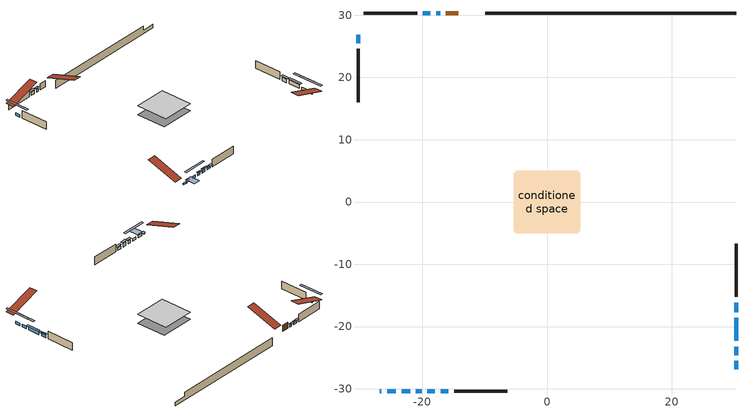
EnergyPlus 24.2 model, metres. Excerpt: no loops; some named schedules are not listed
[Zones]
conditioned space
 floor adiabatic (AdiabaticFloorConstruction): -5.02,-5.02 -5.02,5.02 5.02,5.02 5.02,-5.02 z0.6
 floor foundation (Slab1 construction): -5.34,-4.72 -5.34,4.72 5.34,4.72 5.34,-4.72 z-1.9
 wall outside (AdiabaticWallConstruction 1): -14.28,30.35 -16.24,30.35 z0.6:2.63
 wall outside (AdiabaticWallConstruction): -26.89,-30.35 -26.58,-30.35 z0.59:0.71; -25.65,-30.35 -24.28,-30.35 / -23.35,-30.35 -21.98,-30.35 / 30.35,-26.89 30.35,-25.51 / 30.35,-24.59 30.35,-23.21 / -30.35,26.89 -30.35,25.51 z0.6:1.41; -21.05,-30.35 -20.13,-30.35 z0.6:1.57; -19.21,-30.35 -17.99,-30.35 / 30.35,-22.28 30.35,-18.63 z0.6:1.82; -17.06,-30.35 -15.84,-30.35 / -17.17,30.35 -17.78,30.35 z0.6:1.52; 30.35,-17.7 30.35,-16.17 / -18.71,30.35 -19.93,30.35 z0.6:1.67
 wall outside (Wall1 construction): -20.86,30.35 -29.42,30.35 / -14.91,-30.35 -6.35,-30.35 / -30.35,24.59 -30.35,16.02 / 30.35,-15.24 30.35,-6.68 z0.6:3.04
 wall foundation (FoundationWall1 construction): -9.89,30.35,-1.9 -9.89,30.35,0.6 26.32,30.35,0.6 26.32,30.35,-0.79 30.35,30.35,-0.79 30.35,30.35,-1.9
 window (WindowConstruction 7): -26.89,-30.35 -26.58,-30.35 z0.6:0.7
 window (WindowConstruction 8): -25.65,-30.35 -24.28,-30.35 z0.6:1.41
 window (WindowConstruction 9): -23.35,-30.35 -21.98,-30.35 z0.6:1.41
 window (WindowConstruction 10): 30.35,-26.89 30.35,-25.51 z0.6:1.41
 window (WindowConstruction 11): 30.35,-24.59 30.35,-23.21 z0.6:1.41
 window (WindowConstruction 12): -30.35,26.89 -30.35,25.51 z0.6:1.41
 window (WindowConstruction): -21.05,-30.35 -20.14,-30.35 z0.6:1.57
 window (WindowConstruction 1): -19.21,-30.35 -17.99,-30.35 z0.6:1.82
 window (WindowConstruction 2): -17.06,-30.35 -15.84,-30.35 z0.6:1.51
 window (WindowConstruction 3): 30.35,-22.28 30.35,-18.63 z0.6:1.82
 window (WindowConstruction 4): 30.35,-17.7 30.35,-16.17 z0.6:1.67
 window (WindowConstruction 5): -17.17,30.35 -17.78,30.35 z0.6:1.51
 window (WindowConstruction 6): -18.71,30.35 -19.93,30.35 z0.6:1.67
 door (Door): -14.28,30.35 -16.24,30.35 z0.6:2.63
 ceiling adiabatic (AdiabaticFloorConstruction): 5.02,-5.02 5.02,5.02 -5.02,5.02 -5.02,-5.02 z0.6
 roof outside (Roof1 construction): -13.35,30.35,3.04 -13.35,20.74,6.24 -10.82,20.74,6.24 -10.82,30.35,3.04; -27.82,-30.35,3.04 -27.82,-20.74,6.24 -30.35,-20.74,6.24 -30.35,-30.35,3.04; -30.35,27.82,3.04 -20.74,27.82,6.24 -20.74,30.35,6.24 -30.35,30.35,3.04; 30.35,-27.82,3.04 20.74,-27.82,6.24 20.74,-30.35,6.24 30.35,-30.35,3.04
shading: -26.28,-30.35 -27.19,-30.35 -27.19,-30.96 -26.28,-30.96 z1; -23.98,-30.35 -25.95,-30.35 -25.95,-33.4 -23.98,-33.4 z1.71; -18.93,-30.35 -26.4,-30.35 -26.4,-30.96 -18.93,-30.96 z4.46; 30.35,-22.46 30.35,-29.94 30.96,-29.94 30.96,-22.46 z4.46; 30.35,-20.16 30.35,-27.64 30.96,-27.64 30.96,-20.16 z4.46; -30.35,22.46 -30.35,29.94 -30.96,29.94 -30.96,22.46 z4.46; -19.84,-30.35 -21.35,-30.35 -21.35,-30.96 -19.84,-30.96 z1.86; -17.69,-30.35 -19.51,-30.35 -19.51,-30.96 -17.69,-30.96 z2.12; -15.54,-30.35 -17.36,-30.35 -17.36,-30.96 -15.54,-30.96 z1.81; 30.35,-18.33 30.35,-22.58 30.96,-22.58 30.96,-18.33 z2.12; 30.35,-15.87 30.35,-18 30.96,-18 30.96,-15.87 z1.97; -18.08,30.35 -16.87,30.35 -16.87,30.96 -18.08,30.96 z1.81; -20.23,30.35 -18.41,30.35 -18.41,30.96 -20.23,30.96 z1.97
[Building]
Building 1: Terrain=Suburbs
[Site:Location]
Whitehorse AP_YT: Latitude {deg}=60.71; Longitude {deg}=-135.07; Time Zone {hr}=-8; Elevation {m}=706; Keep Site Location Information=Yes
[Site:GroundTemperature:Shallow]
-5.4229, -7.73249, -7.91745, -6.82143, -2.42154, 1.95786, 5.75456, 8.15968, 8.36401, 6.40785, 2.70796, -1.53709
[Site:WaterMainsTemperature]
Calculation Method=Schedule; Temperature Schedule=mains temperature schedule
[Material] Roughness=Rough; Thermal Absorptance=0.9
Name | Thickness {m} | Conductivity {W/m-K} | Density {kg/m3} | Specific Heat {J/kg-K} | Solar Absorptance | Visible Absorptance
asphalt or fiberglass shingles | 0.00635 | 0.162714 | 1121.4 | 1465.45 | 0.4 | 0.4
concrete 4.0 in. | 0.1016 | 1.803125 | 2242.8 | 837.4 | 0.7 | 0.7
concrete 8.0 in. | 0.2032 | 1.803125 | 2242.8 | 837.4 | 0.7 | 0.7
door material | 0.04445 | 0.0451087 | 512.64 | 1214.23 | 0.7 | 0.7
exterior vertical ins | 0.0825344 | 0.029427 | 32.04 | 1214.23 | 0.7 | 0.7
floor covering | 0.0127 | 0.0433444 | 54.468 | 1339.84 | 0.6 | 0.6
floor rigid ins; wall rigid ins 1 | 0.512978 | 0.029427 | 32.04 | 1214.23 | 0.7 | 0.7
floor stud and cavity | 0.1397 | 1.75129 | 37.0049 | 1207.88 | 0.7 | 0.7
furniture material conditioned space 1 | 0.1524 | 0.115458 | 640.8 | 1214.23 | 0.6 | 0.6
gypsum board | 0.0127 | 0.160291 | 801 | 837.4 | 0.6 | 0.6
gypsum board 1 | 0.0127 | 0.160291 | 801 | 837.4 | 0.7 | 0.7
osb sheathing 0.5 in. | 0.0127 | 0.115458 | 512.64 | 1214.23 | 0.7 | 0.7
osb sheathing 0.75 in. | 0.01905 | 0.115458 | 512.64 | 1214.23 | 0.7 | 0.7
roof rigid ins | 0.103632 | 0.029427 | 32.04 | 1214.23 | 0.7 | 0.7
roof stud and cavity | 0.2032 | 0.37132 | 78.34581 | 1123.46 | 0.7 | 0.7
wall rigid ins | 0.051816 | 0.029427 | 32.04 | 1214.23 | 0.7 | 0.7
wall stud and cavity | 0.1397 | 0.21045 | 139.0536 | 1170.24 | 0.7 | 0.7
wall stud and cavity 1 | 0.0889 | 0.380278 | 52.3479 | 1209.89 | 0.7 | 0.7
wall stud and cavity 2 | 0.0889 | 0.391764 | 83.0341 | 1211.67 | 0.7 | 0.7
wood siding | 0.0254 | 0.102417 | 544.68 | 1172.36 | 0.4 | 0.4
wood siding 1; wood siding 2 | 0.0254 | 0.102417 | 544.68 | 1172.36 | 0.7 | 0.7
[WindowMaterial:SimpleGlazingSystem]
Name | U-Factor {W/m2-K} | Solar Heat Gain Coefficient
WindowMaterial | 1.4212 | 0.34
WindowMaterial 1 | 1.33319 | 0.37
WindowMaterial 2 | 1.3843 | 0.35
WindowMaterial 3 | 1.283228 | 0.38
WindowMaterial 4 | 1.325813 | 0.37
WindowMaterial 5 | 1.52511 | 0.31
WindowMaterial 6 | 1.35534 | 0.36
WindowMaterial 7 | 2.64765 | 0.14
WindowMaterial 8 | 1.393949 | 0.35
WindowMaterial 9 | 1.257677 | 0.39
[Construction]
AdiabaticFloorConstruction: floor stud and cavity, floor rigid ins, osb sheathing 0.75 in., floor covering
AdiabaticWallConstruction: wood siding 1, wall rigid ins 1, wall stud and cavity 1, gypsum board
AdiabaticWallConstruction 1: wood siding 2, wall rigid ins 1, wall stud and cavity 1, gypsum board
Door: door material
FoundationWall1 construction: concrete 8.0 in., gypsum board 1
furniture construction conditioned space 1: furniture material conditioned space 1
PartitionWallConstruction: gypsum board, wall stud and cavity 2, gypsum board
Roof1 construction: asphalt or fiberglass shingles, roof rigid ins, osb sheathing 0.75 in., roof stud and cavity, gypsum board
Slab1 construction: concrete 4.0 in.
Wall1 construction: wood siding, wall rigid ins, osb sheathing 0.5 in., wall stud and cavity, gypsum board
WindowConstruction: WindowMaterial
WindowConstruction 1: WindowMaterial 1
WindowConstruction 10: WindowMaterial 9
WindowConstruction 11; WindowConstruction 12; WindowConstruction 8; WindowConstruction 9: WindowMaterial 8
WindowConstruction 2: WindowMaterial 2
WindowConstruction 3: WindowMaterial 3
WindowConstruction 4: WindowMaterial 4
WindowConstruction 5: WindowMaterial 5
WindowConstruction 6: WindowMaterial 6
WindowConstruction 7: WindowMaterial 7
[Zone]
conditioned space: Multiplier=1; Volume {m3}=599.1; Part of Total Floor Area=Yes
[Space]
conditioned space 1: Zone=conditioned space; Volume {m3}=599.1
[SurfaceProperty:ExposedFoundationPerimeter]
Slab1: Exposed Perimeter Calculation Method=TotalExposedPerimeter; Total Exposed Perimeter {m}=40.24
[InternalMass] Zone or ZoneList=conditioned space; Space or SpaceList=conditioned space 1
Name | Construction | Surface Area {m2}
furniture mass conditioned space 1 | furniture construction conditioned space 1 | 80.6525
partition wall mass | PartitionWallConstruction | 201.631
[Lights]
interior lighting: Zone or ZoneList or Space or SpaceList=conditioned space 1; Schedule=interior lighting schedule; Design Level Calculation Method=LightingLevel; Lighting Level {W}=343.2; Return Air Fraction=0; Fraction Radiant=0.6; Fraction Visible=0.2; Fraction Replaceable=1
[People]
occupants: Zone or ZoneList or Space or SpaceList=conditioned space 1; Number of People Schedule=occupants schedule; Number of People Calculation Method=People; Number of People=3; Fraction Radiant=0.314171; Sensible Heat Fraction=0.56303; Activity Level Schedule=occupants activity schedule; Carbon Dioxide Generation Rate {m3/s-W}=0; Enable ASHRAE 55 Comfort Warnings=No; Mean Radiant Temperature Calculation Type=EnclosureAveraged
[ElectricEquipment] Zone or ZoneList or Space or SpaceList=conditioned space 1; Design Level Calculation Method=EquipmentLevel
Name | Schedule | Design Level {W} | Fraction Latent | Fraction Radiant | Fraction Lost
clothes dryer | clothes dryer schedule | 140.772 | 0.015 | 0.081 | 0.85
clothes washer | clothes washer schedule | 32.1985 | 0.03 | 0.162 | 0.7
cooking range | cooking range schedule | 215.147 | 0.08 | 0.432 | 0.2
dishwasher | dishwasher schedule | 66.8632 | 0.3 | 0.18 | 0.4
fridge | fridge schedule | 72.9452 | 0 | 0.6 | 0
mech vent bath fan 0 | mech vent bath fan 0 schedule | 25.1 | 0 | 0 | 1
mech vent house fan | mech vent house fan schedule | 0 | 0 | 0 | 1
mech vent house fan cfis | mech vent house fan cfis schedule | 0 | 0 | 0 | 0
misc plug loads | misc plug loads schedule | 494.7 | 0.045 | 0.513 | 0.1
whole house fan | Always On Discrete | 0 | 0 | 0 | 1
[OtherEquipment] Zone or ZoneList or Space or SpaceList=conditioned space 1; Design Level Calculation Method=EquipmentLevel
Name | Fuel Type | Schedule | Design Level {W} | Fraction Latent | Fraction Radiant | Fraction Lost
clothes dryer 1 | Electricity | clothes dryer schedule | 0 | 0.015 | 0.081 | 0.85
cooking range 1 | Electricity | cooking range schedule | 0 | 0.08 | 0.432 | 0.2
general water use latent | None | general water use schedule | 62.594 | 1 | 0 | 0
general water use sensible | None | general water use schedule | -61.6891 | 0 | 0.6 | 0
mech vent house fan latent load | None | Always On Discrete | 0 | 1 | 0 | 0
mech vent house fan sensible load | None | Always On Discrete | 0 | 0 | 0 | 0
water heater energy adjustment1 | FuelOilNo2 | Always On Discrete | 0.01 | 0 | 0 | 1
[ZoneInfiltration:DesignFlowRate] Zone or ZoneList or Space or SpaceList=conditioned space 1; Schedule=Always On Discrete; Design Flow Rate Calculation Method=Flow/Zone; Design Flow Rate {m3/s}=0
infil flow; natural vent flow; whole house fan flow
[Foundation:Kiva]
Foundation Kiva 1: Initial Indoor Air Temperature {C}=18; Wall Height Above Grade {m}=0.599999; Wall Depth Below Slab {m}=0.2032; Custom Block Material Name 1=exterior vertical ins; Custom Block Depth 1 {m}=2.5; Custom Block X Position 1 {m}=0.2159; Custom Block Z Position 1 {m}=0
[Foundation:Kiva:Settings]
Soil Conductivity {W/m-K}=0.849921; Soil Density {kg/m3}=1842.3; Soil Specific Heat {J/kg-K}=418.7; Ground Solar Absorptivity=0.9; Ground Thermal Absorptivity=0.9; Ground Surface Roughness {m}=0.03; Far-Field Width {m}=40; Deep-Ground Boundary Condition=ZeroFlux; Deep-Ground Depth {m}=40; Minimum Cell Dimension {m}=0.2; Maximum Cell Growth Coefficient=3; Simulation Timestep=Timestep
[Exterior:Lights]
exterior lighting: Schedule=exterior lighting schedule; Design Level {W}=75.6
[Schedule:Day:Interval]
interior lighting schedule day: No, 01:00, 0.108182, 04:00, 0.0901515, 05:00, 0.0991667, 06:00, 0.162273, 07:00, 0.270455, 08:00, 0.342576, 10:00, 0.369621, 11:00, 0.351591, 12:00, 0.333561, 13:00, 0.324545, 14:00, 0.31553, 15:00, 0.333561, 16:00, 0.369621, 17:00, 0.450758, 18:00, 0.585985, 19:00, 0.775303, 20:00, 0.955606, 21:00, 0.991667, 22:00, 0.712197, 23:00, 0.360606, 24:00, 0.162273
interior lighting schedule day 1: No, 01:00, 0.100909, 04:00, 0.0840909, 05:00, 0.0925, 06:00, 0.151364, 07:00, 0.252273, 08:00, 0.319545, 10:00, 0.344773, 11:00, 0.327955, 12:00, 0.311136, 13:00, 0.302727, 14:00, 0.294318, 15:00, 0.311136, 16:00, 0.344773, 17:00, 0.420455, 18:00, 0.546591, 19:00, 0.723182, 20:00, 0.891364, 21:00, 0.925, 22:00, 0.664318, 23:00, 0.336364, 24:00, 0.151364
interior lighting schedule day 2: No, 01:00, 0.0927273, 04:00, 0.0772727, 05:00, 0.085, 06:00, 0.139091, 07:00, 0.231818, 08:00, 0.293636, 10:00, 0.316818, 11:00, 0.301364, 12:00, 0.285909, 13:00, 0.278182, 14:00, 0.270455, 15:00, 0.285909, 16:00, 0.316818, 17:00, 0.386364, 18:00, 0.502273, 19:00, 0.664545, 20:00, 0.819091, 21:00, 0.85, 22:00, 0.610455, 23:00, 0.309091, 24:00, 0.139091
interior lighting schedule day 3: No, 01:00, 0.0845455, 04:00, 0.0704545, 05:00, 0.0775, 06:00, 0.126818, 07:00, 0.211364, 08:00, 0.267727, 10:00, 0.288864, 11:00, 0.274773, 12:00, 0.260682, 13:00, 0.253636, 14:00, 0.246591, 15:00, 0.260682, 16:00, 0.288864, 17:00, 0.352273, 18:00, 0.457955, 19:00, 0.605909, 20:00, 0.746818, 21:00, 0.775, 22:00, 0.556591, 23:00, 0.281818, 24:00, 0.126818
interior lighting schedule default day: No, 24:00, 0
[Schedule:Week:Daily]
interior lighting schedule Week Rule - Jan1-Jan27: interior lighting schedule day, interior lighting schedule day, interior lighting schedule day, interior lighting schedule day, interior lighting schedule day, interior lighting schedule day, interior lighting schedule day, interior lighting schedule default day, interior lighting schedule default day, interior lighting schedule default day, interior lighting schedule default day, interior lighting schedule default day
interior lighting schedule Week Rule - Jan28-Feb3: interior lighting schedule day, interior lighting schedule day, interior lighting schedule day, interior lighting schedule day, interior lighting schedule day 1, interior lighting schedule day 1, interior lighting schedule day 1, interior lighting schedule default day, interior lighting schedule default day, interior lighting schedule default day, interior lighting schedule default day, interior lighting schedule default day
interior lighting schedule Week Rule - Feb4-Feb24: interior lighting schedule day 1, interior lighting schedule day 1, interior lighting schedule day 1, interior lighting schedule day 1, interior lighting schedule day 1, interior lighting schedule day 1, interior lighting schedule day 1, interior lighting schedule default day, interior lighting schedule default day, interior lighting schedule default day, interior lighting schedule default day, interior lighting schedule default day
interior lighting schedule Week Rule - Feb25-Mar3: interior lighting schedule day 1, interior lighting schedule day 1, interior lighting schedule day 1, interior lighting schedule day 1, interior lighting schedule day 2, interior lighting schedule day 2, interior lighting schedule day 2, interior lighting schedule default day, interior lighting schedule default day, interior lighting schedule default day, interior lighting schedule default day, interior lighting schedule default day
interior lighting schedule Week Rule - Mar4-Mar31: interior lighting schedule day 2, interior lighting schedule day 2, interior lighting schedule day 2, interior lighting schedule day 2, interior lighting schedule day 2, interior lighting schedule day 2, interior lighting schedule day 2, interior lighting schedule default day, interior lighting schedule default day, interior lighting schedule default day, interior lighting schedule default day, interior lighting schedule default day
interior lighting schedule Week Rule - Apr1-Apr28: interior lighting schedule day 3, interior lighting schedule day 3, interior lighting schedule day 3, interior lighting schedule day 3, interior lighting schedule day 3, interior lighting schedule day 3, interior lighting schedule day 3, interior lighting schedule default day, interior lighting schedule default day, interior lighting schedule default day, interior lighting schedule default day, interior lighting schedule default day
interior lighting schedule Week Rule - Apr29-May5: interior lighting schedule day 3, interior lighting schedule day 3, interior lighting schedule day 4, interior lighting schedule day 4, interior lighting schedule day 4, interior lighting schedule day 4, interior lighting schedule day 4, interior lighting schedule default day, interior lighting schedule default day, interior lighting schedule default day, interior lighting schedule default day, interior lighting schedule default day
interior lighting schedule Week Rule - May6-May26: interior lighting schedule day 4, interior lighting schedule day 4, interior lighting schedule day 4, interior lighting schedule day 4, interior lighting schedule day 4, interior lighting schedule day 4, interior lighting schedule day 4, interior lighting schedule default day, interior lighting schedule default day, interior lighting schedule default day, interior lighting schedule default day, interior lighting schedule default day
interior lighting schedule Week Rule - May27-Jun2: interior lighting schedule day 4, interior lighting schedule day 4, interior lighting schedule day 4, interior lighting schedule day 4, interior lighting schedule day 4, interior lighting schedule day 5, interior lighting schedule day 5, interior lighting schedule default day, interior lighting schedule default day, interior lighting schedule default day, interior lighting schedule default day, interior lighting schedule default day
interior lighting schedule Week Rule - Jun3-Jun30: interior lighting schedule day 5, interior lighting schedule day 5, interior lighting schedule day 5, interior lighting schedule day 5, interior lighting schedule day 5, interior lighting schedule day 5, interior lighting schedule day 5, interior lighting schedule default day, interior lighting schedule default day, interior lighting schedule default day, interior lighting schedule default day, interior lighting schedule default day
interior lighting schedule Week Rule - Jul1-Jul28: interior lighting schedule day 6, interior lighting schedule day 6, interior lighting schedule day 6, interior lighting schedule day 6, interior lighting schedule day 6, interior lighting schedule day 6, interior lighting schedule day 6, interior lighting schedule default day, interior lighting schedule default day, interior lighting schedule default day, interior lighting schedule default day, interior lighting schedule default day
interior lighting schedule Week Rule - Jul29-Aug4: interior lighting schedule day 6, interior lighting schedule day 6, interior lighting schedule day 6, interior lighting schedule day 7, interior lighting schedule day 7, interior lighting schedule day 7, interior lighting schedule day 7, interior lighting schedule default day, interior lighting schedule default day, interior lighting schedule default day, interior lighting schedule default day, interior lighting schedule default day
interior lighting schedule Week Rule - Aug5-Aug25: interior lighting schedule day 7, interior lighting schedule day 7, interior lighting schedule day 7, interior lighting schedule day 7, interior lighting schedule day 7, interior lighting schedule day 7, interior lighting schedule day 7, interior lighting schedule default day, interior lighting schedule default day, interior lighting schedule default day, interior lighting schedule default day, interior lighting schedule default day
interior lighting schedule Week Rule - Aug26-Sep1: interior lighting schedule day 7, interior lighting schedule day 7, interior lighting schedule day 7, interior lighting schedule day 7, interior lighting schedule day 7, interior lighting schedule day 7, interior lighting schedule day 8, interior lighting schedule default day, interior lighting schedule default day, interior lighting schedule default day, interior lighting schedule default day, interior lighting schedule default day
interior lighting schedule Week Rule - Sep2-Sep29: interior lighting schedule day 8, interior lighting schedule day 8, interior lighting schedule day 8, interior lighting schedule day 8, interior lighting schedule day 8, interior lighting schedule day 8, interior lighting schedule day 8, interior lighting schedule default day, interior lighting schedule default day, interior lighting schedule default day, interior lighting schedule default day, interior lighting schedule default day
interior lighting schedule Week Rule - Sep30-Oct6: interior lighting schedule day 8, interior lighting schedule day 9, interior lighting schedule day 9, interior lighting schedule day 9, interior lighting schedule day 9, interior lighting schedule day 9, interior lighting schedule day 9, interior lighting schedule default day, interior lighting schedule default day, interior lighting schedule default day, interior lighting schedule default day, interior lighting schedule default day
interior lighting schedule Week Rule - Oct7-Oct27: interior lighting schedule day 9, interior lighting schedule day 9, interior lighting schedule day 9, interior lighting schedule day 9, interior lighting schedule day 9, interior lighting schedule day 9, interior lighting schedule day 9, interior lighting schedule default day, interior lighting schedule default day, interior lighting schedule default day, interior lighting schedule default day, interior lighting schedule default day
interior lighting schedule Week Rule - Oct28-Nov3: interior lighting schedule day 9, interior lighting schedule day 9, interior lighting schedule day 9, interior lighting schedule day 9, interior lighting schedule day 10, interior lighting schedule day 10, interior lighting schedule day 10, interior lighting schedule default day, interior lighting schedule default day, interior lighting schedule default day, interior lighting schedule default day, interior lighting schedule default day
interior lighting schedule Week Rule - Nov4-Nov24: interior lighting schedule day 10, interior lighting schedule day 10, interior lighting schedule day 10, interior lighting schedule day 10, interior lighting schedule day 10, interior lighting schedule day 10, interior lighting schedule day 10, interior lighting schedule default day, interior lighting schedule default day, interior lighting schedule default day, interior lighting schedule default day, interior lighting schedule default day
interior lighting schedule Week Rule - Nov25-Dec1: interior lighting schedule day 10, interior lighting schedule day 10, interior lighting schedule day 10, interior lighting schedule day 10, interior lighting schedule day 10, interior lighting schedule day 10, interior lighting schedule day 11, interior lighting schedule default day, interior lighting schedule default day, interior lighting schedule default day, interior lighting schedule default day, interior lighting schedule default day
interior lighting schedule Week Rule - Dec2-Dec31: interior lighting schedule day 11, interior lighting schedule day 11, interior lighting schedule day 11, interior lighting schedule day 11, interior lighting schedule day 11, interior lighting schedule day 11, interior lighting schedule day 11, interior lighting schedule default day, interior lighting schedule default day, interior lighting schedule default day, interior lighting schedule default day, interior lighting schedule default day
occupants schedule Week Rule - Jan1-Dec31: occupants schedule day, occupants schedule day, occupants schedule day, occupants schedule day, occupants schedule day, occupants schedule day, occupants schedule day, occupants schedule default day, occupants schedule default day, occupants schedule default day, occupants schedule default day, occupants schedule default day
clothes dryer schedule Week Rule - Jan1-Dec31: clothes dryer schedule day, clothes dryer schedule day, clothes dryer schedule day, clothes dryer schedule day, clothes dryer schedule day, clothes dryer schedule day, clothes dryer schedule day, clothes dryer schedule default day, clothes dryer schedule default day, clothes dryer schedule default day, clothes dryer schedule default day, clothes dryer schedule default day
clothes washer schedule Week Rule - Jan1-Dec31: clothes washer schedule day, clothes washer schedule day, clothes washer schedule day, clothes washer schedule day, clothes washer schedule day, clothes washer schedule day, clothes washer schedule day, clothes washer schedule default day, clothes washer schedule default day, clothes washer schedule default day, clothes washer schedule default day, clothes washer schedule default day
cooking range schedule Week Rule - Jan1-Dec31: cooking range schedule day, cooking range schedule day, cooking range schedule day, cooking range schedule day, cooking range schedule day, cooking range schedule day, cooking range schedule day, cooking range schedule default day, cooking range schedule default day, cooking range schedule default day, cooking range schedule default day, cooking range schedule default day
dishwasher schedule Week Rule - Jan1-Dec31: dishwasher schedule day, dishwasher schedule day, dishwasher schedule day, dishwasher schedule day, dishwasher schedule day, dishwasher schedule day, dishwasher schedule day, dishwasher schedule default day, dishwasher schedule default day, dishwasher schedule default day, dishwasher schedule default day, dishwasher schedule default day
mech vent bath fan 0 schedule Week Rule - Jan1-Dec31: mech vent bath fan 0 schedule day, mech vent bath fan 0 schedule day, mech vent bath fan 0 schedule day, mech vent bath fan 0 schedule day, mech vent bath fan 0 schedule day, mech vent bath fan 0 schedule day, mech vent bath fan 0 schedule day, mech vent bath fan 0 schedule default day, mech vent bath fan 0 schedule default day, mech vent bath fan 0 schedule default day, mech vent bath fan 0 schedule default day, mech vent bath fan 0 schedule default day
misc plug loads schedule Week Rule - Jan1-Dec31: misc plug loads schedule day, misc plug loads schedule day, misc plug loads schedule day, misc plug loads schedule day, misc plug loads schedule day, misc plug loads schedule day, misc plug loads schedule day, misc plug loads schedule default day, misc plug loads schedule default day, misc plug loads schedule default day, misc plug loads schedule default day, misc plug loads schedule default day
general water use schedule Week Rule - Jan1-Dec31: general water use schedule day, general water use schedule day, general water use schedule day, general water use schedule day, general water use schedule day, general water use schedule day, general water use schedule day, general water use schedule default day, general water use schedule default day, general water use schedule default day, general water use schedule default day, general water use schedule default day
exterior lighting schedule Week Rule - Jan1-Jan27: exterior lighting schedule day, exterior lighting schedule day, exterior lighting schedule day, exterior lighting schedule day, exterior lighting schedule day, exterior lighting schedule day, exterior lighting schedule day, exterior lighting schedule default day, exterior lighting schedule default day, exterior lighting schedule default day, exterior lighting schedule default day, exterior lighting schedule default day
exterior lighting schedule Week Rule - Jan28-Feb3: exterior lighting schedule day, exterior lighting schedule day, exterior lighting schedule day, exterior lighting schedule day, exterior lighting schedule day 1, exterior lighting schedule day 1, exterior lighting schedule day 1, exterior lighting schedule default day, exterior lighting schedule default day, exterior lighting schedule default day, exterior lighting schedule default day, exterior lighting schedule default day
exterior lighting schedule Week Rule - Feb4-Feb24: exterior lighting schedule day 1, exterior lighting schedule day 1, exterior lighting schedule day 1, exterior lighting schedule day 1, exterior lighting schedule day 1, exterior lighting schedule day 1, exterior lighting schedule day 1, exterior lighting schedule default day, exterior lighting schedule default day, exterior lighting schedule default day, exterior lighting schedule default day, exterior lighting schedule default day
exterior lighting schedule Week Rule - Feb25-Mar3: exterior lighting schedule day 1, exterior lighting schedule day 1, exterior lighting schedule day 1, exterior lighting schedule day 1, exterior lighting schedule day 2, exterior lighting schedule day 2, exterior lighting schedule day 2, exterior lighting schedule default day, exterior lighting schedule default day, exterior lighting schedule default day, exterior lighting schedule default day, exterior lighting schedule default day
exterior lighting schedule Week Rule - Mar4-Mar31: exterior lighting schedule day 2, exterior lighting schedule day 2, exterior lighting schedule day 2, exterior lighting schedule day 2, exterior lighting schedule day 2, exterior lighting schedule day 2, exterior lighting schedule day 2, exterior lighting schedule default day, exterior lighting schedule default day, exterior lighting schedule default day, exterior lighting schedule default day, exterior lighting schedule default day
exterior lighting schedule Week Rule - Apr1-Apr28: exterior lighting schedule day 3, exterior lighting schedule day 3, exterior lighting schedule day 3, exterior lighting schedule day 3, exterior lighting schedule day 3, exterior lighting schedule day 3, exterior lighting schedule day 3, exterior lighting schedule default day, exterior lighting schedule default day, exterior lighting schedule default day, exterior lighting schedule default day, exterior lighting schedule default day
exterior lighting schedule Week Rule - Apr29-May5: exterior lighting schedule day 3, exterior lighting schedule day 3, exterior lighting schedule day 4, exterior lighting schedule day 4, exterior lighting schedule day 4, exterior lighting schedule day 4, exterior lighting schedule day 4, exterior lighting schedule default day, exterior lighting schedule default day, exterior lighting schedule default day, exterior lighting schedule default day, exterior lighting schedule default day
exterior lighting schedule Week Rule - May6-May26: exterior lighting schedule day 4, exterior lighting schedule day 4, exterior lighting schedule day 4, exterior lighting schedule day 4, exterior lighting schedule day 4, exterior lighting schedule day 4, exterior lighting schedule day 4, exterior lighting schedule default day, exterior lighting schedule default day, exterior lighting schedule default day, exterior lighting schedule default day, exterior lighting schedule default day
exterior lighting schedule Week Rule - May27-Jun2: exterior lighting schedule day 4, exterior lighting schedule day 4, exterior lighting schedule day 4, exterior lighting schedule day 4, exterior lighting schedule day 4, exterior lighting schedule day 5, exterior lighting schedule day 5, exterior lighting schedule default day, exterior lighting schedule default day, exterior lighting schedule default day, exterior lighting schedule default day, exterior lighting schedule default day
exterior lighting schedule Week Rule - Jun3-Jun30: exterior lighting schedule day 5, exterior lighting schedule day 5, exterior lighting schedule day 5, exterior lighting schedule day 5, exterior lighting schedule day 5, exterior lighting schedule day 5, exterior lighting schedule day 5, exterior lighting schedule default day, exterior lighting schedule default day, exterior lighting schedule default day, exterior lighting schedule default day, exterior lighting schedule default day
exterior lighting schedule Week Rule - Jul1-Jul28: exterior lighting schedule day 6, exterior lighting schedule day 6, exterior lighting schedule day 6, exterior lighting schedule day 6, exterior lighting schedule day 6, exterior lighting schedule day 6, exterior lighting schedule day 6, exterior lighting schedule default day, exterior lighting schedule default day, exterior lighting schedule default day, exterior lighting schedule default day, exterior lighting schedule default day
exterior lighting schedule Week Rule - Jul29-Aug4: exterior lighting schedule day 6, exterior lighting schedule day 6, exterior lighting schedule day 6, exterior lighting schedule day 7, exterior lighting schedule day 7, exterior lighting schedule day 7, exterior lighting schedule day 7, exterior lighting schedule default day, exterior lighting schedule default day, exterior lighting schedule default day, exterior lighting schedule default day, exterior lighting schedule default day
exterior lighting schedule Week Rule - Aug5-Aug25: exterior lighting schedule day 7, exterior lighting schedule day 7, exterior lighting schedule day 7, exterior lighting schedule day 7, exterior lighting schedule day 7, exterior lighting schedule day 7, exterior lighting schedule day 7, exterior lighting schedule default day, exterior lighting schedule default day, exterior lighting schedule default day, exterior lighting schedule default day, exterior lighting schedule default day
exterior lighting schedule Week Rule - Aug26-Sep1: exterior lighting schedule day 7, exterior lighting schedule day 7, exterior lighting schedule day 7, exterior lighting schedule day 7, exterior lighting schedule day 7, exterior lighting schedule day 7, exterior lighting schedule day 8, exterior lighting schedule default day, exterior lighting schedule default day, exterior lighting schedule default day, exterior lighting schedule default day, exterior lighting schedule default day
exterior lighting schedule Week Rule - Sep2-Sep29: exterior lighting schedule day 8, exterior lighting schedule day 8, exterior lighting schedule day 8, exterior lighting schedule day 8, exterior lighting schedule day 8, exterior lighting schedule day 8, exterior lighting schedule day 8, exterior lighting schedule default day, exterior lighting schedule default day, exterior lighting schedule default day, exterior lighting schedule default day, exterior lighting schedule default day
exterior lighting schedule Week Rule - Sep30-Oct6: exterior lighting schedule day 8, exterior lighting schedule day 9, exterior lighting schedule day 9, exterior lighting schedule day 9, exterior lighting schedule day 9, exterior lighting schedule day 9, exterior lighting schedule day 9, exterior lighting schedule default day, exterior lighting schedule default day, exterior lighting schedule default day, exterior lighting schedule default day, exterior lighting schedule default day
exterior lighting schedule Week Rule - Oct7-Oct27: exterior lighting schedule day 9, exterior lighting schedule day 9, exterior lighting schedule day 9, exterior lighting schedule day 9, exterior lighting schedule day 9, exterior lighting schedule day 9, exterior lighting schedule day 9, exterior lighting schedule default day, exterior lighting schedule default day, exterior lighting schedule default day, exterior lighting schedule default day, exterior lighting schedule default day
exterior lighting schedule Week Rule - Oct28-Nov3: exterior lighting schedule day 9, exterior lighting schedule day 9, exterior lighting schedule day 9, exterior lighting schedule day 9, exterior lighting schedule day 10, exterior lighting schedule day 10, exterior lighting schedule day 10, exterior lighting schedule default day, exterior lighting schedule default day, exterior lighting schedule default day, exterior lighting schedule default day, exterior lighting schedule default day
exterior lighting schedule Week Rule - Nov4-Nov24: exterior lighting schedule day 10, exterior lighting schedule day 10, exterior lighting schedule day 10, exterior lighting schedule day 10, exterior lighting schedule day 10, exterior lighting schedule day 10, exterior lighting schedule day 10, exterior lighting schedule default day, exterior lighting schedule default day, exterior lighting schedule default day, exterior lighting schedule default day, exterior lighting schedule default day
exterior lighting schedule Week Rule - Nov25-Dec1: exterior lighting schedule day 10, exterior lighting schedule day 10, exterior lighting schedule day 10, exterior lighting schedule day 10, exterior lighting schedule day 10, exterior lighting schedule day 10, exterior lighting schedule day 11, exterior lighting schedule default day, exterior lighting schedule default day, exterior lighting schedule default day, exterior lighting schedule default day, exterior lighting schedule default day
exterior lighting schedule Week Rule - Dec2-Dec31: exterior lighting schedule day 11, exterior lighting schedule day 11, exterior lighting schedule day 11, exterior lighting schedule day 11, exterior lighting schedule day 11, exterior lighting schedule day 11, exterior lighting schedule day 11, exterior lighting schedule default day, exterior lighting schedule default day, exterior lighting schedule default day, exterior lighting schedule default day, exterior lighting schedule default day
[Schedule:Year]
interior lighting schedule: interior lighting schedule Week Rule - Jan1-Jan27, 1, 1, 1, 27, interior lighting schedule Week Rule - Jan28-Feb3, 1, 28, 2, 3, interior lighting schedule Week Rule - Feb4-Feb24, 2, 4, 2, 24, interior lighting schedule Week Rule - Feb25-Mar3, 2, 25, 3, 3, interior lighting schedule Week Rule - Mar4-Mar31, 3, 4, 3, 31, interior lighting schedule Week Rule - Apr1-Apr28, 4, 1, 4, 28, interior lighting schedule Week Rule - Apr29-May5, 4, 29, 5, 5, interior lighting schedule Week Rule - May6-May26, 5, 6, 5, 26, interior lighting schedule Week Rule - May27-Jun2, 5, 27, 6, 2, interior lighting schedule Week Rule - Jun3-Jun30, 6, 3, 6, 30, interior lighting schedule Week Rule - Jul1-Jul28, 7, 1, 7, 28, interior lighting schedule Week Rule - Jul29-Aug4, 7, 29, 8, 4, interior lighting schedule Week Rule - Aug5-Aug25, 8, 5, 8, 25, interior lighting schedule Week Rule - Aug26-Sep1, 8, 26, 9, 1, interior lighting schedule Week Rule - Sep2-Sep29, 9, 2, 9, 29, interior lighting schedule Week Rule - Sep30-Oct6, 9, 30, 10, 6, interior lighting schedule Week Rule - Oct7-Oct27, 10, 7, 10, 27, interior lighting schedule Week Rule - Oct28-Nov3, 10, 28, 11, 3, interior lighting schedule Week Rule - Nov4-Nov24, 11, 4, 11, 24, interior lighting schedule Week Rule - Nov25-Dec1, 11, 25, 12, 1, interior lighting schedule Week Rule - Dec2-Dec31, 12, 2, 12, 31
occupants schedule: occupants schedule Week Rule - Jan1-Dec31, 1, 1, 12, 31
clothes dryer schedule: clothes dryer schedule Week Rule - Jan1-Dec31, 1, 1, 12, 31
clothes washer schedule: clothes washer schedule Week Rule - Jan1-Dec31, 1, 1, 12, 31
cooking range schedule: cooking range schedule Week Rule - Jan1-Dec31, 1, 1, 12, 31
dishwasher schedule: dishwasher schedule Week Rule - Jan1-Dec31, 1, 1, 12, 31
mech vent bath fan 0 schedule: mech vent bath fan 0 schedule Week Rule - Jan1-Dec31, 1, 1, 12, 31
misc plug loads schedule: misc plug loads schedule Week Rule - Jan1-Dec31, 1, 1, 12, 31
general water use schedule: general water use schedule Week Rule - Jan1-Dec31, 1, 1, 12, 31
exterior lighting schedule: exterior lighting schedule Week Rule - Jan1-Jan27, 1, 1, 1, 27, exterior lighting schedule Week Rule - Jan28-Feb3, 1, 28, 2, 3, exterior lighting schedule Week Rule - Feb4-Feb24, 2, 4, 2, 24, exterior lighting schedule Week Rule - Feb25-Mar3, 2, 25, 3, 3, exterior lighting schedule Week Rule - Mar4-Mar31, 3, 4, 3, 31, exterior lighting schedule Week Rule - Apr1-Apr28, 4, 1, 4, 28, exterior lighting schedule Week Rule - Apr29-May5, 4, 29, 5, 5, exterior lighting schedule Week Rule - May6-May26, 5, 6, 5, 26, exterior lighting schedule Week Rule - May27-Jun2, 5, 27, 6, 2, exterior lighting schedule Week Rule - Jun3-Jun30, 6, 3, 6, 30, exterior lighting schedule Week Rule - Jul1-Jul28, 7, 1, 7, 28, exterior lighting schedule Week Rule - Jul29-Aug4, 7, 29, 8, 4, exterior lighting schedule Week Rule - Aug5-Aug25, 8, 5, 8, 25, exterior lighting schedule Week Rule - Aug26-Sep1, 8, 26, 9, 1, exterior lighting schedule Week Rule - Sep2-Sep29, 9, 2, 9, 29, exterior lighting schedule Week Rule - Sep30-Oct6, 9, 30, 10, 6, exterior lighting schedule Week Rule - Oct7-Oct27, 10, 7, 10, 27, exterior lighting schedule Week Rule - Oct28-Nov3, 10, 28, 11, 3, exterior lighting schedule Week Rule - Nov4-Nov24, 11, 4, 11, 24, exterior lighting schedule Week Rule - Nov25-Dec1, 11, 25, 12, 1, exterior lighting schedule Week Rule - Dec2-Dec31, 12, 2, 12, 31
[Schedule:Constant]
Name | Hourly Value
occupants activity schedule | 117.228
fridge schedule | 0
mech vent house fan schedule; mech vent house fan cfis schedule; Always On Discrete | 1
[Schedule:Compact]
mains temperature schedule: Through: 01/01, For: AllDays, Until: 24:00, 1.27556, Through: 01/02, For: AllDays, Until: 24:00, 1.21222, Through: 01/03, For: AllDays, Until: 24:00, 1.15, Through: 01/04, For: AllDays, Until: 24:00, 1.08833, Through: 01/05, For: AllDays, Until: 24:00, 1.02778, Through: 01/06, For: AllDays, Until: 24:00, 0.967222, Through: 01/07, For: AllDays, Until: 24:00, 0.907778, Through: 01/08, For: AllDays, Until: 24:00, 0.848889, Through: 01/09, For: AllDays, Until: 24:00, 0.791111, Through: 01/10, For: AllDays, Until: 24:00, 0.733333, Through: 01/11, For: AllDays, Until: 24:00, 0.677222, Through: 01/12, For: AllDays, Until: 24:00, 0.621111, Through: 01/13, For: AllDays, Until: 24:00, 0.566667, Through: 01/14, For: AllDays, Until: 24:00, 0.512222, Through: 01/15, For: AllDays, Until: 24:00, 0.459444, Through: 01/16, For: AllDays, Until: 24:00, 0.407222, Through: 01/17, For: AllDays, Until: 24:00, 0.355556, Through: 01/18, For: AllDays, Until: 24:00, 0.305, Through: 01/19, For: AllDays, Until: 24:00, 0.255556, Through: 01/20, For: AllDays, Until: 24:00, 0.206667, Through: 01/21, For: AllDays, Until: 24:00, 0.158889, Through: 01/22, For: AllDays, Until: 24:00, 0.112222, Through: 01/23, For: AllDays, Until: 24:00, 0.0666667, Through: 01/24, For: AllDays, Until: 24:00, 0.0216667, Through: 01/25, For: AllDays, Until: 24:00, 0, Through: 01/26, For: AllDays, Until: 24:00, 0, Through: 01/27, For: AllDays, Until: 24:00, 0, Through: 01/28, For: AllDays, Until: 24:00, 0, Through: 01/29, For: AllDays, Until: 24:00, 0, Through: 01/30, For: AllDays, Until: 24:00, 0, Through: 01/31, For: AllDays, Until: 24:00, 0, Through: 02/01, For: AllDays, Until: 24:00, 0, Through: 02/02, For: AllDays, Until: 24:00, 0, Through: 02/03, For: AllDays, Until: 24:00, 0, Through: 02/04, For: AllDays, Until: 24:00, 0, Through: 02/05, For: AllDays, Until: 24:00, 0, Through: 02/06, For: AllDays, Until: 24:00, 0, Through: 02/07, For: AllDays, Until: 24:00, 0, Through: 02/08, For: AllDays, Until: 24:00, 0, Through: 02/09, For: AllDays, Until: 24:00, 0, Through: 02/10, For: AllDays, Until: 24:00, 0, Through: 02/11, For: AllDays, Until: 24:00, 0, Through: 02/12, For: AllDays, Until: 24:00, 0, Through: 02/13, For: AllDays, Until: 24:00, 0, Through: 02/14, For: AllDays, Until: 24:00, 0, Through: 02/15, For: AllDays, Until: 24:00, 0, Through: 02/16, For: AllDays, Until: 24:00, 0, Through: 02/17, For: AllDays, Until: 24:00, 0, Through: 02/18, For: AllDays, Until: 24:00, 0, Through: 02/19, For: AllDays, Until: 24:00, 0, Through: 02/20, For: AllDays, Until: 24:00, 0, Through: 02/21, For: AllDays, Until: 24:00, 0, Through: 02/22, For: AllDays, Until: 24:00, 0, Through: 02/23, For: AllDays, Until: 24:00, 0, Through: 02/24, For: AllDays, Until: 24:00, 0, Through: 02/25, For: AllDays, Until: 24:00, 0, Through: 02/26, For: AllDays, Until: 24:00, 0, Through: 02/27, For: AllDays, Until: 24:00, 0, Through: 02/28, For: AllDays, Until: 24:00, 0, Through: 03/01, For: AllDays, Until: 24:00, 0, Through: 03/02, For: AllDays, Until: 24:00, 0, Through: 03/03, For: AllDays, Until: 24:00, 0, Through: 03/04, For: AllDays, Until: 24:00, 0, Through: 03/05, For: AllDays, Until: 24:00, 0, Through: 03/06, For: AllDays, Until: 24:00, 0, Through: 03/07, For: AllDays, Until: 24:00, 0, Through: 03/08, For: AllDays, Until: 24:00, 0, Through: 03/09, For: AllDays, Until: 24:00, 0, Through: 03/10, For: AllDays, Until: 24:00, 0, Through: 03/11, For: AllDays, Until: 24:00, 0, Through: 03/12, For: AllDays, Until: 24:00, 0, Through: 03/13, For: AllDays, Until: 24:00, 0, Through: 03/14, For: AllDays, Until: 24:00, 0, Through: 03/15, For: AllDays, Until: 24:00, 0, Through: 03/16, For: AllDays, Until: 24:00, 0, Through: 03/17, For: AllDays, Until: 24:00, 0, Through: 03/18, For: AllDays, Until: 24:00, 0, Through: 03/19, For: AllDays, Until: 24:00, 0, Through: 03/20, For: AllDays, Until: 24:00, 0, Through: 03/21, For: AllDays, Until: 24:00, 0, Through: 03/22, For: AllDays, Until: 24:00, 0, Through: 03/23, For: AllDays, Until: 24:00, 0, Through: 03/24, For: AllDays, Until: 24:00, 0, Through: 03/25, For: AllDays, Until: 24:00, 0, Through: 03/26, For: AllDays, Until: 24:00, 0, Through: 03/27, For: AllDays, Until: 24:00, 0, Through: 03/28, For: AllDays, Until: 24:00, 0, Through: 03/29, For: AllDays, Until: 24:00, 0, Through: 03/30, For: AllDays, Until: 24:00, 0, Through: 03/31, For: AllDays, Until: 24:00, 0, Through: 04/01, For: AllDays, Until: 24:00, 0, Through: 04/02, For: AllDays, Until: 24:00, 0, Through: 04/03, For: AllDays, Until: 24:00, 0, Through: 04/04, For: AllDays, Until: 24:00, 0, Through: 04/05, For: AllDays, Until: 24:00, 0, Through: 04/06, For: AllDays, Until: 24:00, 0, Through: 04/07, For: AllDays, Until: 24:00, 0, Through: 04/08, For: AllDays, Until: 24:00, 0, Through: 04/09, For: AllDays, Until: 24:00, 0, Through: 04/10, For: AllDays, Until: 24:00, 0.0316667, Through: 04/11, For: AllDays, Until: 24:00, 0.0766667, Through: 04/12, For: AllDays, Until: 24:00, 0.122778, Through: 04/13, For: AllDays, Until: 24:00, 0.169444, Through: 04/14, For: AllDays, Until: 24:00, 0.217778, Through: 04/15, For: AllDays, Until: 24:00, 0.266667, Through: 04/16, For: AllDays, Until: 24:00, 0.316111, Through: 04/17, For: AllDays, Until: 24:00, 0.367222, Through: 04/18, For: AllDays, Until: 24:00, 0.418333, Through: 04/19, For: AllDays, Until: 24:00, 0.471111, Through: 04/20, For: AllDays, Until: 24:00, 0.524444, Through: 04/21, For: AllDays, Until: 24:00, 0.578889, Through: 04/22, For: AllDays, Until: 24:00, 0.633889, Through: 04/23, For: AllDays, Until: 24:00, 0.689444, Through: 04/24, For: AllDays, Until: 24:00, 0.746111, Through: 04/25, For: AllDays, Until: 24:00, 0.803889, Through: 04/26, For: AllDays, Until: 24:00, 0.862222, Through: 04/27, For: AllDays, Until: 24:00, 0.921111, Through: 04/28, For: AllDays, Until: 24:00, 0.980556, Through: 04/29, For: AllDays, Until: 24:00, 1.04111, Through: 04/30, For: AllDays, Until: 24:00, 1.10222, Through: 05/01, For: AllDays, Until: 24:00, 1.16389, Through: 05/02, For: AllDays, Until: 24:00, 1.22667, Through: 05/03, For: AllDays, Until: 24:00, 1.28944, Through: 05/04, For: AllDays, Until: 24:00, 1.35333, Through: 05/05, For: AllDays, Until: 24:00, 1.41778, Through: 05/06, For: AllDays, Until: 24:00, 1.48278, Through: 05/07, For: AllDays, Until: 24:00, 1.54778, Through: 05/08, For: AllDays, Until: 24:00, 1.61389, Through: 05/09, For: AllDays, Until: 24:00, 1.68056, Through: 05/10, For: AllDays, Until: 24:00, 1.74778, Through: 05/11, For: AllDays, Until: 24:00, 1.815, Through: 05/12, For: AllDays, Until: 24:00, 1.88333, Through: 05/13, For: AllDays, Until: 24:00, 1.95167, Through: 05/14, For: AllDays, Until: 24:00, 2.02056, Through: 05/15, For: AllDays, Until: 24:00, 2.09, Through: 05/16, For: AllDays, Until: 24:00, 2.15944, Through: 05/17, For: AllDays, Until: 24:00, 2.22944, Through: 05/18, For: AllDays, Until: 24:00, 2.3, Through: 05/19, For: AllDays, Until: 24:00, 2.37111, Through: 05/20, For: AllDays, Until: 24:00, 2.44167, Through: 05/21, For: AllDays, Until: 24:00, 2.51333, Through: 05/22, For: AllDays, Until: 24:00, 2.585, Through: 05/23, For: AllDays, Until: 24:00, 2.65667, Through: 05/24, For: AllDays, Until: 24:00, 2.72889, Through: 05/25, For: AllDays, Until: 24:00, 2.80111, Through: 05/26, For: AllDays, Until: 24:00, 2.87333, Through: 05/27, For: AllDays, Until: 24:00, 2.94556, Through: 05/28, For: AllDays, Until: 24:00, 3.01833, Through: 05/29, For: AllDays, Until: 24:00, 3.09111, Through: 05/30, For: AllDays, Until: 24:00, 3.16444, Through: 05/31, For: AllDays, Until: 24:00, 3.23722, Through: 06/01, For: AllDays, Until: 24:00, 3.31, Through: 06/02, For: AllDays, Until: 24:00, 3.38333, Through: 06/03, For: AllDays, Until: 24:00, 3.45611, Through: 06/04, For: AllDays, Until: 24:00, 3.52944, Through: 06/05, For: AllDays, Until: 24:00, 3.60222, Through: 06/06, For: AllDays, Until: 24:00, 3.675, Through: 06/07, For: AllDays, Until: 24:00, 3.74833, Through: 06/08, For: AllDays, Until: 24:00, 3.82056, Through: 06/09, For: AllDays, Until: 24:00, 3.89333, Through: 06/10, For: AllDays, Until: 24:00, 3.96611, Through: 06/11, For: AllDays, Until: 24:00, 4.03833, Through: 06/12, For: AllDays, Until: 24:00, 4.11, Through: 06/13, For: AllDays, Until: 24:00, 4.18222, Through: 06/14, For: AllDays, Until: 24:00, 4.25389, Through: 06/15, For: AllDays, Until: 24:00, 4.325, Through: 06/16, For: AllDays, Until: 24:00, 4.39611, Through: 06/17, For: AllDays, Until: 24:00, 4.46722, Through: 06/18, For: AllDays, Until: 24:00, 4.53778, Through: 06/19, For: AllDays, Until: 24:00, 4.60778, Through: 06/20, For: AllDays, Until: 24:00, 4.67778, Through: 06/21, For: AllDays, Until: 24:00, 4.74722, Through: 06/22, For: AllDays, Until: 24:00, 4.81611, Through: 06/23, For: AllDays, Until: 24:00, 4.885, Through: 06/24, For: AllDays, Until: 24:00, 4.95278, Through: 06/25, For: AllDays, Until: 24:00, 5.02056, Through: 06/26, For: AllDays, Until: 24:00, 5.08778, Through: 06/27, For: AllDays, Until: 24:00, 5.15444, Through: 06/28, For: AllDays, Until: 24:00, 5.22111, Through: 06/29, For: AllDays, Until: 24:00, 5.28667, Through: 06/30, For: AllDays, Until: 24:00, 5.35167, Through: 07/01, For: AllDays, Until: 24:00, 5.41611, Through: 07/02, For: AllDays, Until: 24:00, 5.48, Through: 07/03, For: AllDays, Until: 24:00, 5.54333, Through: 07/04, For: AllDays, Until: 24:00, 5.60611, Through: 07/05, For: AllDays, Until: 24:00, 5.66833, Through: 07/06, For: AllDays, Until: 24:00, 5.72944, Through: 07/07, For: AllDays, Until: 24:00, 5.79, Through: 07/08, For: AllDays, Until: 24:00, 5.85, Through: 07/09, For: AllDays, Until: 24:00, 5.90944, Through: 07/10, For: AllDays, Until: 24:00, 5.96778, Through: 07/11, For: AllDays, Until: 24:00, 6.02556, Through: 07/12, For: AllDays, Until: 24:00, 6.08222, Through: 07/13, For: AllDays, Until: 24:00, 6.13833, Through: 07/14, For: AllDays, Until: 24:00, 6.19389, Through: 07/15, For: AllDays, Until: 24:00, 6.24833, Through: 07/16, For: AllDays, Until: 24:00, 6.30222, Through: 07/17, For: AllDays, Until: 24:00, 6.355, Through: 07/18, For: AllDays, Until: 24:00, 6.40667, Through: 07/19, For: AllDays, Until: 24:00, 6.45778, Through: 07/20, For: AllDays, Until: 24:00, 6.50778, Through: 07/21, For: AllDays, Until: 24:00, 6.55722, Through: 07/22, For: AllDays, Until: 24:00, 6.60556, Through: 07/23, For: AllDays, Until: 24:00, 6.65278, Through: 07/24, For: AllDays, Until: 24:00, 6.69889, Through: 07/25, For: AllDays, Until: 24:00, 6.74444, Through: 07/26, For: AllDays, Until: 24:00, 6.78889, Through: 07/27, For: AllDays, Until: 24:00, 6.83222, Through: 07/28, For: AllDays, Until: 24:00, 6.87444, Through: 07/29, For: AllDays, Until: 24:00, 6.91611, Through: 07/30, For: AllDays, Until: 24:00, 6.95611, Through: 07/31, For: AllDays, Until: 24:00, 6.99556, Through: 08/01, For: AllDays, Until: 24:00, 7.03333, Through: 08/02, For: AllDays, Until: 24:00, 7.07056, Through: 08/03, For: AllDays, Until: 24:00, 7.10667, Through: 08/04, For: AllDays, Until: 24:00, 7.14167, Through: 08/05, For: AllDays, Until: 24:00, 7.175, Through: 08/06, For: AllDays, Until: 24:00, 7.20778, Through: 08/07, For: AllDays, Until: 24:00, 7.23944, Through: 08/08, For: AllDays, Until: 24:00, 7.27, Through: 08/09, For: AllDays, Until: 24:00, 7.29889, Through: 08/10, For: AllDays, Until: 24:00, 7.32722, Through: 08/11, For: AllDays, Until: 24:00, 7.35389, Through: 08/12, For: AllDays, Until: 24:00, 7.38, Through: 08/13, For: AllDays, Until: 24:00, 7.40444, Through: 08/14, For: AllDays, Until: 24:00, 7.42778, Through: 08/15, For: AllDays, Until: 24:00, 7.45, Through: 08/16, For: AllDays, Until: 24:00, 7.47111, Through: 08/17, For: AllDays, Until: 24:00, 7.49111, Through: 08/18, For: AllDays, Until: 24:00, 7.50944, Through: 08/19, For: AllDays, Until: 24:00, 7.52667, Through: 08/20, For: AllDays, Until: 24:00, 7.54278, Through: 08/21, For: AllDays, Until: 24:00, 7.55778, Through: 08/22, For: AllDays, Until: 24:00, 7.57167, Through: 08/23, For: AllDays, Until: 24:00, 7.58389, Through: 08/24, For: AllDays, Until: 24:00, 7.595, Through: 08/25, For: AllDays, Until: 24:00, 7.605, Through: 08/26, For: AllDays, Until: 24:00, 7.61389, Through: 08/27, For: AllDays, Until: 24:00, 7.62111, Through: 08/28, For: AllDays, Until: 24:00, 7.62778, Through: 08/29, For: AllDays, Until: 24:00, 7.63222, Through: 08/30, For: AllDays, Until: 24:00, 7.63611, Through: 08/31, For: AllDays, Until: 24:00, 7.63833, Through: 09/01, For: AllDays, Until: 24:00, 7.64, Through: 09/02, For: AllDays, Until: 24:00, 7.63944, Through: 09/03, For: AllDays, Until: 24:00, 7.63833, Through: 09/04, For: AllDays, Until: 24:00, 7.63556, Through: 09/05, For: AllDays, Until: 24:00, 7.63222, Through: 09/06, For: AllDays, Until: 24:00, 7.62667, Through: 09/07, For: AllDays, Until: 24:00, 7.62056, Through: 09/08, For: AllDays, Until: 24:00, 7.61278, Through: 09/09, For: AllDays, Until: 24:00, 7.60389, Through: 09/10, For: AllDays, Until: 24:00, 7.59389, Through: 09/11, For: AllDays, Until: 24:00, 7.58278, Through: 09/12, For: AllDays, Until: 24:00, 7.57, Through: 09/13, For: AllDays, Until: 24:00, 7.55611, Through: 09/14, For: AllDays, Until: 24:00, 7.54111, Through: 09/15, For: AllDays, Until: 24:00, 7.525, Through: 09/16, For: AllDays, Until: 24:00, 7.50722, Through: 09/17, For: AllDays, Until: 24:00, 7.48889, Through: 09/18, For: AllDays, Until: 24:00, 7.46889, Through: 09/19, For: AllDays, Until: 24:00, 7.44778, Through: 09/20, For: AllDays, Until: 24:00, 7.42556, Through: 09/21, For: AllDays, Until: 24:00, 7.40167, Through: 09/22, For: AllDays, Until: 24:00, 7.37722, Through: 09/23, For: AllDays, Until: 24:00, 7.35111, Through: 09/24, For: AllDays, Until: 24:00, 7.32389, Through: 09/25, For: AllDays, Until: 24:00, 7.29611, Through: 09/26, For: AllDays, Until: 24:00, 7.26667, Through: 09/27, For: AllDays, Until: 24:00, 7.23611, Through: 09/28, For: AllDays, Until: 24:00, 7.20444, Through: 09/29, For: AllDays, Until: 24:00, 7.17167, Through: 09/30, For: AllDays, Until: 24:00, 7.13778, Through: 10/01, For: AllDays, Until: 24:00, 7.10278, Through: 10/02, For: AllDays, Until: 24:00, 7.06667, Through: 10/03, For: AllDays, Until: 24:00, 7.02944, Through: 10/04, For: AllDays, Until: 24:00, 6.99111, Through: 10/05, For: AllDays, Until: 24:00, 6.95167, Through: 10/06, For: AllDays, Until: 24:00, 6.91111, Through: 10/07, For: AllDays, Until: 24:00, 6.87, Through: 10/08, For: AllDays, Until: 24:00, 6.82722, Through: 10/09, For: AllDays, Until: 24:00, 6.78389, Through: 10/10, For: AllDays, Until: 24:00, 6.73944, Through: 10/11, For: AllDays, Until: 24:00, 6.69389, Through: 10/12, For: AllDays, Until: 24:00, 6.64722, Through: 10/13, For: AllDays, Until: 24:00, 6.6, Through: 10/14, For: AllDays, Until: 24:00, 6.55167, Through: 10/15, For: AllDays, Until: 24:00, 6.50222, Through: 10/16, For: AllDays, Until: 24:00, 6.45222, Through: 10/17, For: AllDays, Until: 24:00, 6.40111, Through: 10/18, For: AllDays, Until: 24:00, 6.34889, Through: 10/19, For: AllDays, Until: 24:00, 6.29611, Through: 10/20, For: AllDays, Until: 24:00, 6.24222, Through: 10/21, For: AllDays, Until: 24:00, 6.18778, Through: 10/22, For: AllDays, Until: 24:00, 6.13222, Through: 10/23, For: AllDays, Until: 24:00, 6.07611, Through: 10/24, For: AllDays, Until: 24:00, 6.01889, Through: 10/25, For: AllDays, Until: 24:00, 5.96111, Through: 10/26, For: AllDays, Until: 24:00, 5.90278, Through: 10/27, For: AllDays, Until: 24:00, 5.84333, Through: 10/28, For: AllDays, Until: 24:00, 5.78333, Through: 10/29, For: AllDays, Until: 24:00, 5.72278, Through: 10/30, For: AllDays, Until: 24:00, 5.66111, Through: 10/31, For: AllDays, Until: 24:00, 5.59889, Through: 11/01, For: AllDays, Until: 24:00, 5.53611, Through: 11/02, For: AllDays, Until: 24:00, 5.47278, Through: 11/03, For: AllDays, Until: 24:00, 5.40889, Through: 11/04, For: AllDays, Until: 24:00, 5.34444, Through: 11/05, For: AllDays, Until: 24:00, 5.27944, Through: 11/06, For: AllDays, Until: 24:00, 5.21333, Through: 11/07, For: AllDays, Until: 24:00, 5.14722, Through: 11/08, For: AllDays, Until: 24:00, 5.08056, Through: 11/09, For: AllDays, Until: 24:00, 5.01333, Through: 11/10, For: AllDays, Until: 24:00, 4.94556, Through: 11/11, For: AllDays, Until: 24:00, 4.87722, Through: 11/12, For: AllDays, Until: 24:00, 4.80833, Through: 11/13, For: AllDays, Until: 24:00, 4.73944, Through: 11/14, For: AllDays, Until: 24:00, 4.67, Through: 11/15, For: AllDays, Until: 24:00, 4.6, Through: 11/16, For: AllDays, Until: 24:00, 4.53, Through: 11/17, For: AllDays, Until: 24:00, 4.45944, Through: 11/18, For: AllDays, Until: 24:00, 4.38833, Through: 11/19, For: AllDays, Until: 24:00, 4.31722, Through: 11/20, For: AllDays, Until: 24:00, 4.24556, Through: 11/21, For: AllDays, Until: 24:00, 4.17389, Through: 11/22, For: AllDays, Until: 24:00, 4.10222, Through: 11/23, For: AllDays, Until: 24:00, 4.03, Through: 11/24, For: AllDays, Until: 24:00, 3.95778, Through: 11/25, For: AllDays, Until: 24:00, 3.88556, Through: 11/26, For: AllDays, Until: 24:00, 3.81278, Through: 11/27, For: AllDays, Until: 24:00, 3.74, Through: 11/28, For: AllDays, Until: 24:00, 3.66722, Through: 11/29, For: AllDays, Until: 24:00, 3.59389, Through: 11/30, For: AllDays, Until: 24:00, 3.52111, Through: 12/01, For: AllDays, Until: 24:00, 3.44833, Through: 12/02, For: AllDays, Until: 24:00, 3.375, Through: 12/03, For: AllDays, Until: 24:00, 3.30222, Through: 12/04, For: AllDays, Until: 24:00, 3.22889, Through: 12/05, For: AllDays, Until: 24:00, 3.15611, Through: 12/06, For: AllDays, Until: 24:00, 3.08333, Through: 12/07, For: AllDays, Until: 24:00, 3.01056, Through: 12/08, For: AllDays, Until: 24:00, 2.93778, Through: 12/09, For: AllDays, Until: 24:00, 2.865, Through: 12/10, For: AllDays, Until: 24:00, 2.79278, Through: 12/11, For: AllDays, Until: 24:00, 2.72056, Through: 12/12, For: AllDays, Until: 24:00, 2.64833, Through: 12/13, For: AllDays, Until: 24:00, 2.57667, Through: 12/14, For: AllDays, Until: 24:00, 2.505, Through: 12/15, For: AllDays, Until: 24:00, 2.43389, Through: 12/16, For: AllDays, Until: 24:00, 2.36278, Through: 12/17, For: AllDays, Until: 24:00, 2.29222, Through: 12/18, For: AllDays, Until: 24:00, 2.22167, Through: 12/19, For: AllDays, Until: 24:00, 2.15167, Through: 12/20, For: AllDays, Until: 24:00, 2.08222, Through: 12/21, For: AllDays, Until: 24:00, 2.01278, Through: 12/22, For: AllDays, Until: 24:00, 1.94389, Through: 12/23, For: AllDays, Until: 24:00, 1.87556, Through: 12/24, For: AllDays, Until: 24:00, 1.80778, Through: 12/25, For: AllDays, Until: 24:00, 1.74, Through: 12/26, For: AllDays, Until: 24:00, 1.67333, Through: 12/27, For: AllDays, Until: 24:00, 1.60667, Through: 12/28, For: AllDays, Until: 24:00, 1.54056, Through: 12/29, For: AllDays, Until: 24:00, 1.475, Through: 12/30, For: AllDays, Until: 24:00, 1.41056, Through: 12/31, For: AllDays, Until: 24:00, 1.34611
